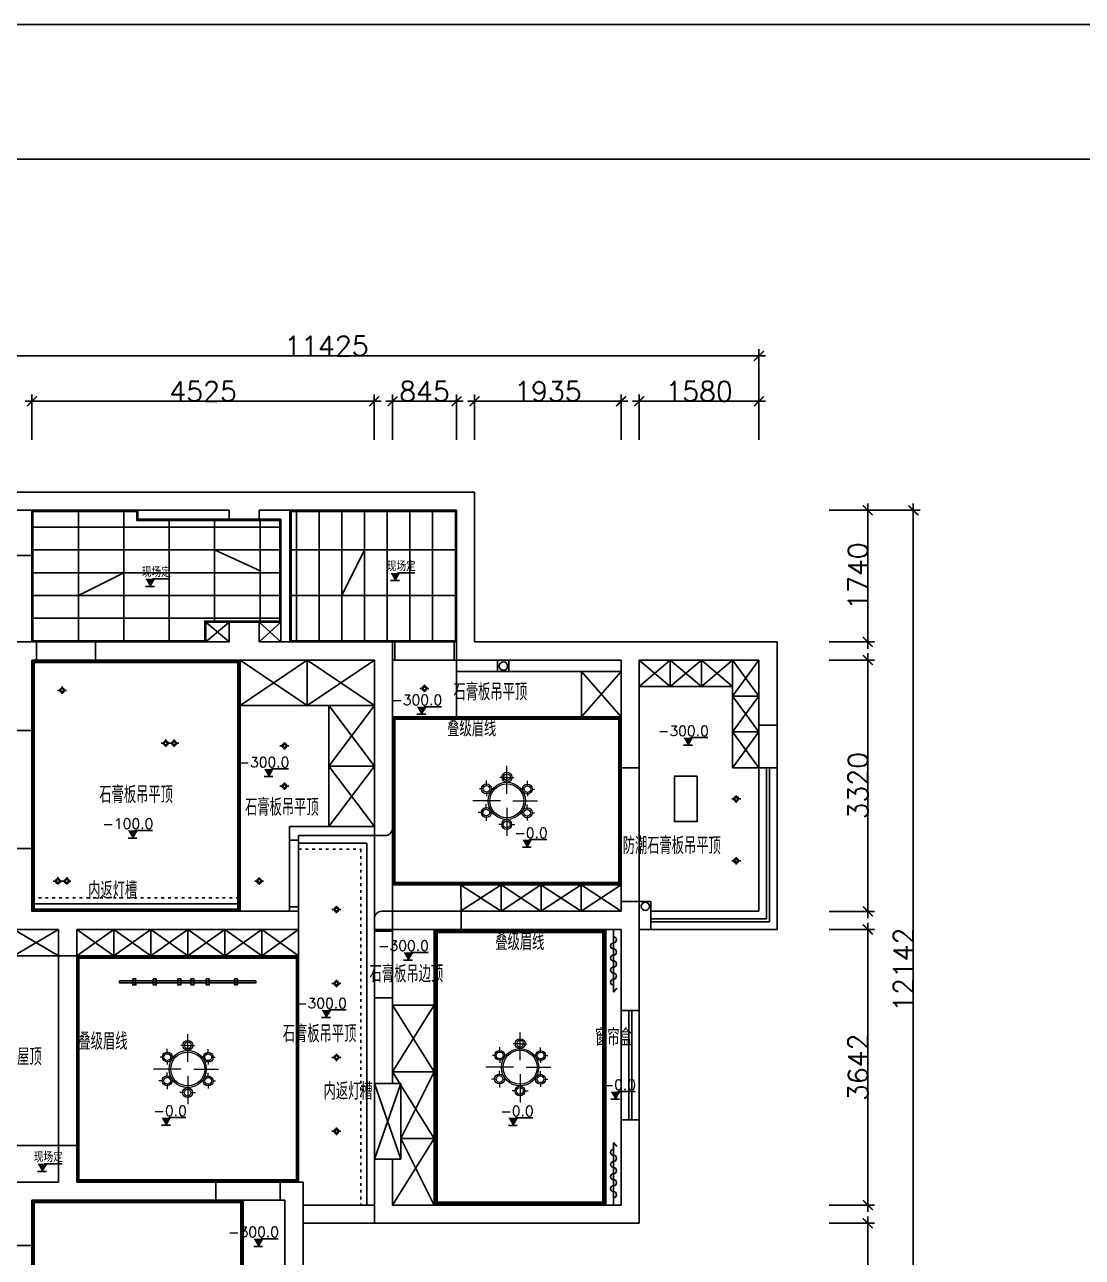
# Model space of a CAD drawing. Header units: millimetres. Extents: x -2231407 to 1513712, y -2704583 to 257.
# Drawn here: x 683270 to 697244, y -1352248 to -1335959 of the extents above; entities that cross this region are included whole.
import ezdxf

# ---------------------------------------------------------------- set-up
doc = ezdxf.new("R2010")
doc.units = ezdxf.units.MM
doc.linetypes.add('ACAD_ISO03W100', pattern=[30, 12, -18])
for name, color, linetype in [('14吊顶线', 4, 'Continuous'), ('16开关插座', 4, 'Continuous'), ('IBS-Refe', 50, 'Continuous')]:
    doc.layers.add(name, color=color, linetype=linetype)
doc.layers.add('填充总', color=251, linetype='Continuous', lineweight=5)
doc.layers.add('家具外线总', color=9, linetype='Continuous', lineweight=18)
doc.styles.get("Standard").update_dxf_attribs({"font": 'txt', "bigfont": 'gbcbig.shx'})
doc.styles.add('说明文字', font='', dxfattribs={"width": 0.75})
doc.styles.get('说明文字').set_extended_font_data('SimSun')
doc.dimstyles.new('1--100', dxfattribs={"dimscale": 100, "dimtxt": 2.5, "dimasz": 0.8, "dimexe": 1, "dimexo": 0.1, "dimgap": 1, "dimtad": 3, "dimdec": 4, "dimrnd": 5, "dimzin": 0, "dimdsep": 46, "dimtxsty": '说明文字', "dimblk": 'ARCHTICK', "dimcen": 0.13, "dimazin": 0, "dimtfac": 1, "dimtdec": 4, "dimtix": 1, "dimtmove": 2, "dimatfit": 3, "dimldrblk": '0定义箭头', "dimfxl": 5, "dimfxlon": 1, "dimtvp": 1, "dimtolj": 1, "dimtzin": 0, "dimarcsym": 0})
doc.dimstyles.new('ISO-25$0', dxfattribs={"dimscale": 0, "dimtxt": 60, "dimasz": 30, "dimexe": 15, "dimexo": 15, "dimtad": 1, "dimdec": 4, "dimlunit": 6, "dimtxsty": 'Standard', "dimblk": 'ARCHTICK', "dimblk1": 'ARCHTICK', "dimblk2": 'ARCHTICK', "dimsah": 1, "dimcen": 3, "dimdle": 3, "dimse2": 1, "dimsd2": 1, "dimadec": 0, "dimazin": 0, "dimtfac": 1, "dimtdec": 4, "dimtmove": 0, "dimatfit": 3, "dimldrblk": 'DOT', "dimfxl": 1, "dimtolj": 1, "dimtzin": 0, "dimarcsym": 0})

# ---------------------------------------------------------------- blocks, each defined once
blk = doc.blocks.new('_ArchTick')
at = {"color": 0, "linetype": 'ByBlock', "const_width": 0.15}
blk.add_lwpolyline([(-0.5, -0.5), (0.5, 0.5)], dxfattribs=at)
blk = doc.blocks.new('*D357')
at = {"color": 250, "lineweight": -2}
for p, q in [((683365, -1341446), (683365, -1340846)), ((687890, -1341446), (687890, -1340846)), ((683275, -1340936), (687980, -1340936))]:
    blk.add_line(p, q, dxfattribs=at)
at = {"layer": 'Defpoints', "color": 0}
for p in [(687890, -1340936), (683365, -1341536), (687890, -1341536)]:
    blk.add_point(p, dxfattribs=at)
at = {"color": 250, "lineweight": -2, "xscale": 130, "yscale": 130, "zscale": 130, "rotation": 180}
blk.add_blockref('_ArchTick', (683365, -1340936), dxfattribs=at)
at = {"color": 250, "lineweight": -2, "xscale": 130, "yscale": 130, "zscale": 130}
blk.add_blockref('_ArchTick', (687890, -1340936), dxfattribs=at)
at = {"color": 0, "insert": (685628, -1340805), "char_height": 260, "attachment_point": 5}
blk.add_mtext('4525', dxfattribs=at)
blk = doc.blocks.new('*D358')
at = {"color": 250, "lineweight": -2}
for p, q in [((688130, -1341446), (688130, -1340846)), ((688975, -1341446), (688975, -1340846)), ((688040, -1340936), (689065, -1340936))]:
    blk.add_line(p, q, dxfattribs=at)
at = {"layer": 'Defpoints', "color": 0}
for p in [(688975, -1340936), (688130, -1341536), (688975, -1341536)]:
    blk.add_point(p, dxfattribs=at)
at = {"color": 250, "lineweight": -2, "xscale": 130, "yscale": 130, "zscale": 130, "rotation": 180}
blk.add_blockref('_ArchTick', (688130, -1340936), dxfattribs=at)
at = {"color": 250, "lineweight": -2, "xscale": 130, "yscale": 130, "zscale": 130}
blk.add_blockref('_ArchTick', (688975, -1340936), dxfattribs=at)
at = {"color": 0, "insert": (688553, -1340805), "char_height": 260, "attachment_point": 5}
blk.add_mtext('845', dxfattribs=at)
blk = doc.blocks.new('*D359')
at = {"color": 250, "lineweight": -2}
for p, q in [((689215, -1341446), (689215, -1340846)), ((691150, -1341446), (691150, -1340846)), ((689125, -1340936), (691240, -1340936))]:
    blk.add_line(p, q, dxfattribs=at)
at = {"layer": 'Defpoints', "color": 0}
for p in [(691150, -1340936), (689215, -1341536), (691150, -1341536)]:
    blk.add_point(p, dxfattribs=at)
at = {"color": 250, "lineweight": -2, "xscale": 130, "yscale": 130, "zscale": 130, "rotation": 180}
blk.add_blockref('_ArchTick', (689215, -1340936), dxfattribs=at)
at = {"color": 250, "lineweight": -2, "xscale": 130, "yscale": 130, "zscale": 130}
blk.add_blockref('_ArchTick', (691150, -1340936), dxfattribs=at)
at = {"color": 0, "insert": (690183, -1340805), "char_height": 260, "attachment_point": 5}
blk.add_mtext('1935', dxfattribs=at)
blk = doc.blocks.new('*D360')
at = {"color": 250, "lineweight": -2}
for p, q in [((691390, -1341446), (691390, -1340846)), ((692970, -1341446), (692970, -1340846)), ((691300, -1340936), (693060, -1340936))]:
    blk.add_line(p, q, dxfattribs=at)
at = {"layer": 'Defpoints', "color": 0}
for p in [(692970, -1340936), (691390, -1341536), (692970, -1341536)]:
    blk.add_point(p, dxfattribs=at)
at = {"color": 250, "lineweight": -2, "xscale": 130, "yscale": 130, "zscale": 130, "rotation": 180}
blk.add_blockref('_ArchTick', (691390, -1340936), dxfattribs=at)
at = {"color": 250, "lineweight": -2, "xscale": 130, "yscale": 130, "zscale": 130}
blk.add_blockref('_ArchTick', (692970, -1340936), dxfattribs=at)
at = {"color": 0, "insert": (692180, -1340805), "char_height": 260, "attachment_point": 5}
blk.add_mtext('1580', dxfattribs=at)
blk = doc.blocks.new('*D361')
at = {"color": 250, "lineweight": -2}
for p, q in [((681545, -1340846), (681545, -1340246)), ((692970, -1340846), (692970, -1340246)), ((693060, -1340336), (681455, -1340336))]:
    blk.add_line(p, q, dxfattribs=at)
at = {"layer": 'Defpoints', "color": 0}
for p in [(681545, -1340336), (681545, -1340936), (692970, -1340936)]:
    blk.add_point(p, dxfattribs=at)
at = {"color": 250, "lineweight": -2, "xscale": 130, "yscale": 130, "zscale": 130, "rotation": 180}
blk.add_blockref('_ArchTick', (681545, -1340336), dxfattribs=at)
at = {"color": 250, "lineweight": -2, "xscale": 130, "yscale": 130, "zscale": 130}
blk.add_blockref('_ArchTick', (692970, -1340336), dxfattribs=at)
at = {"color": 0, "insert": (687258, -1340205), "char_height": 260, "attachment_point": 5}
blk.add_mtext('11425', dxfattribs=at)
blk = doc.blocks.new('*D362')
at = {"color": 250, "lineweight": -2}
for p, q in [((693900, -1351798), (694500, -1351798)), ((694410, -1354608), (694410, -1351708)), ((693900, -1354518), (694500, -1354518))]:
    blk.add_line(p, q, dxfattribs=at)
at = {"layer": 'Defpoints', "color": 0}
for p in [(693810, -1351798), (694410, -1351798), (693810, -1354518)]:
    blk.add_point(p, dxfattribs=at)
at = {"color": 250, "lineweight": -2, "xscale": 130, "yscale": 130, "zscale": 130}
for p, rotation in [((694410, -1351798), 90), ((694410, -1354518), 270)]:
    blk.add_blockref('_ArchTick', p, dxfattribs=dict(at, rotation=rotation))
at = {"color": 0, "insert": (694280, -1353158), "char_height": 260, "attachment_point": 5, "rotation": 90}
blk.add_mtext('2720', dxfattribs=at)
blk = doc.blocks.new('*D363')
at = {"color": 250, "lineweight": -2}
for p, q in [((694410, -1351648), (694410, -1347826)), ((693900, -1347916), (694500, -1347916)), ((693900, -1351558), (694500, -1351558))]:
    blk.add_line(p, q, dxfattribs=at)
at = {"layer": 'Defpoints', "color": 0}
for p in [(693810, -1347916), (694410, -1347916), (693810, -1351558)]:
    blk.add_point(p, dxfattribs=at)
at = {"color": 250, "lineweight": -2, "xscale": 130, "yscale": 130, "zscale": 130}
for p, rotation in [((694410, -1347916), 90), ((694410, -1351558), 270)]:
    blk.add_blockref('_ArchTick', p, dxfattribs=dict(at, rotation=rotation))
at = {"color": 0, "insert": (694280, -1349737), "char_height": 260, "attachment_point": 5, "rotation": 90}
blk.add_mtext('3642', dxfattribs=at)
blk = doc.blocks.new('*D364')
at = {"color": 250, "lineweight": -2}
for p, q in [((694410, -1347766), (694410, -1344266)), ((693900, -1344356), (694500, -1344356)), ((693900, -1347676), (694500, -1347676))]:
    blk.add_line(p, q, dxfattribs=at)
at = {"layer": 'Defpoints', "color": 0}
for p in [(693810, -1344356), (694410, -1344356), (693810, -1347676)]:
    blk.add_point(p, dxfattribs=at)
at = {"color": 250, "lineweight": -2, "xscale": 130, "yscale": 130, "zscale": 130}
for p, rotation in [((694410, -1344356), 90), ((694410, -1347676), 270)]:
    blk.add_blockref('_ArchTick', p, dxfattribs=dict(at, rotation=rotation))
at = {"color": 0, "insert": (694280, -1346016), "char_height": 260, "attachment_point": 5, "rotation": 90}
blk.add_mtext('3320', dxfattribs=at)
blk = doc.blocks.new('*D365')
at = {"color": 250, "lineweight": -2}
for p, q in [((694410, -1344206), (694410, -1342286)), ((693900, -1342376), (694500, -1342376)), ((693900, -1344116), (694500, -1344116))]:
    blk.add_line(p, q, dxfattribs=at)
at = {"layer": 'Defpoints', "color": 0}
for p in [(693810, -1342376), (694410, -1342376), (693810, -1344116)]:
    blk.add_point(p, dxfattribs=at)
at = {"color": 250, "lineweight": -2, "xscale": 130, "yscale": 130, "zscale": 130}
for p, rotation in [((694410, -1342376), 90), ((694410, -1344116), 270)]:
    blk.add_blockref('_ArchTick', p, dxfattribs=dict(at, rotation=rotation))
at = {"color": 0, "insert": (694280, -1343246), "char_height": 260, "attachment_point": 5, "rotation": 90}
blk.add_mtext('1740', dxfattribs=at)
blk = doc.blocks.new('*D366')
at = {"color": 250, "lineweight": -2}
for p, q in [((695010, -1342286), (695010, -1354608)), ((694500, -1342376), (695100, -1342376)), ((694500, -1354518), (695100, -1354518))]:
    blk.add_line(p, q, dxfattribs=at)
at = {"layer": 'Defpoints', "color": 0}
for p in [(694410, -1342376), (694410, -1354518), (695010, -1354518)]:
    blk.add_point(p, dxfattribs=at)
at = {"color": 250, "lineweight": -2, "xscale": 130, "yscale": 130, "zscale": 130}
for p, rotation in [((695010, -1342376), 90), ((695010, -1354518), 270)]:
    blk.add_blockref('_ArchTick', p, dxfattribs=dict(at, rotation=rotation))
at = {"color": 0, "insert": (694880, -1348447), "char_height": 260, "attachment_point": 5, "rotation": 90}
blk.add_mtext('12142', dxfattribs=at)
blk = doc.blocks.new('吸顶灯')
at = {"color": 54}
for p, q in [((-2231433, 4041040), (-2231557, 4041040)), ((-2231407, 4041173), (-2231407, 4041066)), ((-2231407, 4041013), (-2231407, 4040914)), ((-2231245, 4041040), (-2231380, 4041040))]:
    blk.add_line(p, q, dxfattribs=at)
for radius in [82.1, 57.5]:
    blk.add_circle((-2231407, 4041040), radius, dxfattribs=at)
blk = doc.blocks.new('A$C147C2E2F')
at = {"layer": '填充总'}
for p, q in [((460, 570), (460, 944)), ((185, 680), (185, 747)), ((460, 791), (366, 791)), ((460, 791), (553, 791)), ((737, 677), (737, 743)), ((139, 635), (90, 635)), ((185, 590), (185, 536)), ((230, 635), (284, 635)), ((691, 632), (638, 632)), ((737, 587), (737, 536)), ((782, 632), (832, 632)), ((373, 474), (0, 474)), ((183, 361), (183, 427)), ((460, 380), (460, 0)), ((543, 474), (874, 474)), ((735, 358), (735, 424)), ((138, 316), (73, 316)), ((183, 271), (183, 203)), ((228, 316), (284, 316)), ((690, 313), (641, 313)), ((735, 268), (735, 210)), ((780, 313), (835, 313)), ((413, 155), (352, 155)), ((503, 155), (567, 155))]:
    blk.add_line(p, q, dxfattribs=at)
for centre, radius in [((461, 793), 45.3), ((185, 635), 45.3), ((460, 474), 229), ((737, 632), 45.3), ((183, 316), 45.3), ((735, 313), 45.3), ((458, 155), 45.3)]:
    blk.add_circle(centre, radius, dxfattribs=at)
at = {"layer": '家具外线总'}
for centre, radius in [((461, 793), 66.9), ((185, 635), 66.9), ((460, 474), 251), ((737, 632), 66.9), ((183, 316), 66.9), ((735, 313), 66.9), ((458, 155), 66.9)]:
    blk.add_circle(centre, radius, dxfattribs=at)
blk = doc.blocks.new('ZCA')
at = {"layer": '14吊顶线', "lineweight": -2}
blk.add_hatch(color=256, dxfattribs=at).paths.add_polyline_path([(620108, 386761), (619992, 386761), (620050, 386660)])
blk.add_line((620108, 386761), (620315, 386761), dxfattribs=at)
blk.add_lwpolyline([(620050, 386660), (620108, 386761), (620092, 386761)], close=True, dxfattribs=at)
blk = doc.blocks.new('*D543')
at = {"color": 1, "lineweight": -2, "ltscale": 3}
for p, q in [((731780, -1347276), (731780, -1347196)), ((731780, -1347276), (731680, -1347276)), ((731780, -1347276), (731780, -1347676)), ((731280, -1347676), (731880, -1347676)), ((731780, -1347676), (731780, -1347756))]:
    blk.add_line(p, q, dxfattribs=at)
at = {"layer": 'Defpoints', "color": 0, "ltscale": 3}
for p in [(731780, -1347276), (-2231407, -1347676), (731780, -1347676)]:
    blk.add_point(p, dxfattribs=at)
at = {"color": 1, "lineweight": -2, "ltscale": 3, "xscale": 80, "yscale": 80, "zscale": 80}
for p, rotation in [((731780, -1347276), 270), ((731780, -1347676), 90)]:
    blk.add_blockref('_ArchTick', p, dxfattribs=dict(at, rotation=rotation))
at = {"color": 2, "ltscale": 3, "insert": (731555, -1347476), "char_height": 250, "attachment_point": 5, "rotation": 90, "style": '说明文字'}
blk.add_mtext('\\A1;400', dxfattribs=at)
blk = doc.blocks.new('0定义箭头')
at = {"layer": 'IBS-Refe', "color": 3}
for p, q in [((-0.37, 0), (-2.13, 0)), ((-1.44, 1.15), (-1.09, 1.44)), ((-1.44, 1.15), (-0.37, 0)), ((-1.44, -1.15), (-0.37, 0)), ((-1.09, 1.44), (0, 0)), ((-1.09, -1.44), (0, 0)), ((-1.44, -1.15), (-1.09, -1.44))]:
    blk.add_line(p, q, dxfattribs=at)
for points in [[(-1.44, 1.15), (-1.09, 1.44), (-0.37, 0), (0, 0)], [(-1.44, -1.15), (-1.09, -1.44), (-0.37, 0), (0, 0)]]:
    blk.add_solid(points, dxfattribs=at)

msp = doc.modelspace()

# ---------------------------------------------------------------- linework, layer by layer
at = {"ltscale": 3}
for p, q in [((683125.32054, -1342135.94222), (689215.32054, -1342135.94222)), ((689215.32054, -1344115.94222), (689215.32054, -1342135.94222)), ((683125.32054, -1342375.94222), (685970.32054, -1342375.94222)), ((685970.32054, -1342495.94222), (685970.32054, -1342375.94222)), ((685970.32054, -1342495.94222), (686370.32054, -1342495.94222)), ((686370.32054, -1342375.94222), (688975.32054, -1342375.94222)), ((686370.32054, -1342495.94222), (686370.32054, -1342375.94222)), ((688975.32054, -1344355.94222), (688975.32054, -1342375.94222)), ((685970.32054, -1343855.94222), (686370.32054, -1343855.94222)), ((685970.32054, -1344115.94222), (685970.32054, -1343855.94222)), ((686370.32054, -1344115.94222), (686370.32054, -1343855.94222)), ((683125.32054, -1344115.94222), (683425.32054, -1344115.94222)), ((683425.32054, -1344355.94222), (683425.32054, -1344115.94222)), ((684205.32054, -1344115.94222), (685970.32054, -1344115.94222)), ((684205.32054, -1344355.94222), (684205.32054, -1344115.94222)), ((686370.32054, -1344115.94222), (688130.32054, -1344115.94222)), ((688130.32054, -1346575.94222), (688130.32054, -1344115.94222)), ((689215.32054, -1344115.94222), (693210.32054, -1344115.94222)), ((693210.32054, -1345215.94222), (693210.32054, -1344115.94222)), ((683365.32054, -1344355.94222), (683425.32054, -1344355.94222)), ((683365.32054, -1345285.94222), (683365.32054, -1344355.94222)), ((684205.32054, -1344355.94222), (687890.32054, -1344355.94222)), ((687890.32054, -1346675.94222), (687890.32054, -1344355.94222)), ((688975.32054, -1344355.94222), (691150.32054, -1344355.94222)), ((691150.32054, -1345780.94222), (691150.32054, -1344355.94222)), ((691390.32054, -1345780.94222), (691390.32054, -1344355.94222)), ((691390.32054, -1344355.94222), (692970.32054, -1344355.94222)), ((692970.32054, -1345215.94222), (692970.32054, -1344355.94222)), ((683125.32054, -1345285.94222), (683365.32054, -1345285.94222)), ((692970.32054, -1345215.94222), (693210.32054, -1345215.94222)), ((691150.32054, -1345780.94222), (691390.32054, -1345780.94222)), ((683125.32054, -1346845.94222), (683365.32054, -1346845.94222)), ((683365.32054, -1347675.94222), (683365.32054, -1346845.94222)), ((691150.32054, -1347545.94222), (691390.32054, -1347545.94222)), ((691150.32054, -1347675.94222), (691150.32054, -1347545.94222)), ((691390.32054, -1348987.94222), (691390.32054, -1347545.94222)), ((683365.32054, -1347675.94222), (686890.32054, -1347675.94222)), ((686890.32054, -1347915.94222), (686890.32054, -1347675.94222)), ((688130.32054, -1347915.94222), (688130.32054, -1347675.94222)), ((689035.32054, -1347675.94222), (691150.32054, -1347675.94222)), ((689035.32054, -1347675.94222), (689035.32054, -1347915.94222)), ((687890.32054, -1347915.94222), (687890.32054, -1347775.94222)), ((683125.32054, -1347915.94222), (683717.84183, -1347915.94222)), ((683717.84183, -1348265.94222), (683717.84183, -1347915.94222)), ((683957.84183, -1348265.94222), (683957.84183, -1347915.94222)), ((683957.84183, -1347915.94222), (686890.32054, -1347915.94222)), ((687890.32054, -1347915.94222), (688130.32054, -1347915.94222)), ((689035.32054, -1347915.94222), (691150.32054, -1347915.94222)), ((691150.32054, -1348987.94222), (691150.32054, -1347915.94222)), ((683717.84183, -1348265.94222), (683957.84183, -1348265.94222)), ((687890.32054, -1349952.94222), (687890.32054, -1348817.94222)), ((687890.32054, -1348817.94222), (688130.32054, -1348817.94222)), ((688130.32054, -1349952.94222), (688130.32054, -1348817.94222)), ((691150.32054, -1348987.94222), (691390.32054, -1348987.94222)), ((691150.32054, -1350432.94222), (691390.32054, -1350432.94222)), ((691150.32054, -1351557.94222), (691150.32054, -1350432.94222)), ((691390.32054, -1351797.94222), (691390.32054, -1350432.94222)), ((683717.84183, -1351252.94222), (683717.84183, -1350770.94222)), ((683717.84183, -1350770.94222), (683957.84183, -1350770.94222)), ((683957.84183, -1351252.94222), (683957.84183, -1350770.94222)), ((687890.32054, -1351797.94222), (687890.32054, -1350952.94222)), ((688130.32054, -1351557.94222), (688130.32054, -1350952.94222)), ((683087.84183, -1351252.94222), (683717.84183, -1351252.94222)), ((683957.84183, -1351252.94222), (685797.84183, -1351252.94222)), ((685797.84183, -1351492.94222), (685797.84183, -1351252.94222)), ((686647.84183, -1351492.94222), (686647.84183, -1351252.94222)), ((686647.84183, -1351252.94222), (686947.84183, -1351252.94222)), ((686947.84183, -1354757.94222), (686947.84183, -1351252.94222)), ((683365.32054, -1351492.94222), (685797.84183, -1351492.94222)), ((683365.32054, -1351492.94222), (683365.32054, -1352092.94222)), ((686647.84183, -1351492.94222), (686707.84183, -1351492.94222)), ((686707.84183, -1354517.94222), (686707.84183, -1351492.94222)), ((688130.32054, -1351557.94222), (691150.32054, -1351557.94222)), ((687890.32054, -1351797.94222), (688130.32054, -1351797.94222)), ((687890.32054, -1351797.94222), (691390.32054, -1351797.94222)), ((683125.32054, -1352092.94222), (683365.32054, -1352092.94222))]:
    msp.add_line(p, q, dxfattribs=at)
at = {"color": 1, "ltscale": 3}
for p, q in [((683365.32054, -1342975.94222), (683365.32054, -1342375.94222)), ((684765.32054, -1342495.94222), (684765.32054, -1342375.94222)), ((685970.32054, -1342495.94222), (684765.32054, -1342495.94222)), ((686370.32054, -1342495.94222), (686655.32054, -1342495.94222)), ((686655.32054, -1344115.94222), (686655.32054, -1342495.94222)), ((686775.32054, -1344115.94222), (686775.32054, -1342375.94222)), ((683365.32054, -1342975.94222), (683125.32054, -1342975.94222)), ((688130.32054, -1344115.94222), (688162.82054, -1344115.94222)), ((688162.82054, -1344355.94222), (688162.82054, -1344115.94222)), ((688942.82054, -1344355.94222), (688942.82054, -1344115.94222)), ((688942.82054, -1344115.94222), (688975.32054, -1344115.94222)), ((688162.82054, -1344355.94222), (688130.32054, -1344355.94222)), ((688942.82054, -1344355.94222), (688975.32054, -1344355.94222)), ((688975.32054, -1344505.94222), (688975.32054, -1344355.94222)), ((688975.32054, -1344505.94222), (691150.32054, -1344505.94222)), ((692970.32054, -1345215.94222), (692970.32054, -1345780.94222)), ((693210.32054, -1345215.94222), (693210.32054, -1345780.94222)), ((692970.32054, -1345780.94222), (693210.32054, -1345780.94222)), ((686770.32054, -1346735.94222), (686770.32054, -1346555.94222)), ((686770.32054, -1346555.94222), (687890.32054, -1346555.94222)), ((686890.32054, -1346735.94222), (686770.32054, -1346735.94222)), ((686890.32054, -1346735.94222), (686890.32054, -1346675.94222)), ((686890.32054, -1346675.94222), (687890.32054, -1346675.94222)), ((686770.32054, -1347675.94222), (686770.32054, -1347615.94222)), ((686890.32054, -1347615.94222), (686770.32054, -1347615.94222)), ((686890.32054, -1347675.94222), (686890.32054, -1347615.94222)), ((689035.32054, -1347675.94222), (688130.32054, -1347675.94222)), ((687890.32054, -1347937.94222), (687890.32054, -1347915.94222)), ((687890.32054, -1347937.94222), (688130.32054, -1347937.94222)), ((689035.32054, -1347915.94222), (688130.32054, -1347915.94222)), ((688130.32054, -1347937.94222), (688130.32054, -1347915.94222))]:
    msp.add_line(p, q, dxfattribs=at)
at = {"color": 8}
for p, q in [((683980.32054, -1342390.94222), (683980.32054, -1344100.94222)), ((684580.32054, -1342390.94222), (684580.32054, -1344100.94222)), ((685180.32054, -1342510.94222), (685180.32054, -1344100.94222)), ((685780.32054, -1342510.94222), (685780.32054, -1343840.94222)), ((686380.32054, -1342510.94222), (686380.32054, -1343840.94222)), ((686860.32054, -1344100.94222), (686860.32054, -1342390.94222)), ((687160.32054, -1344100.94222), (687160.32054, -1342390.94222)), ((687460.32054, -1344100.94222), (687460.32054, -1342390.94222)), ((687760.32054, -1344100.94222), (687760.32054, -1342390.94222)), ((688060.32054, -1344100.94222), (688060.32054, -1342390.94222)), ((688360.32054, -1344100.94222), (688360.32054, -1342390.94222)), ((688660.32054, -1344100.94222), (688660.32054, -1342390.94222)), ((683380.32054, -1342600.94222), (686640.32054, -1342600.94222)), ((683365.32054, -1344115.94222), (683365.32054, -1342975.94222)), ((683380.32054, -1342900.94222), (686640.32054, -1342900.94222)), ((688960.32054, -1342900.94222), (686790.32054, -1342900.94222)), ((683380.32054, -1343200.94222), (686640.32054, -1343200.94222)), ((683380.32054, -1343500.94222), (686640.32054, -1343500.94222)), ((688960.32054, -1343500.94222), (686790.32054, -1343500.94222)), ((683380.32054, -1343800.94222), (686640.32054, -1343800.94222)), ((685665.32054, -1344115.94222), (685970.32054, -1343855.94222)), ((685665.32054, -1343855.94222), (685970.32054, -1344115.94222)), ((686370.32054, -1344115.94222), (686655.32054, -1343855.94222)), ((686370.32054, -1343855.94222), (686655.32054, -1344115.94222)), ((683425.32054, -1344115.94222), (684205.32054, -1344115.94222)), ((688162.82054, -1344115.94222), (688942.82054, -1344115.94222)), ((683425.32054, -1344355.94222), (684205.32054, -1344355.94222)), ((687002.82054, -1344955.94222), (687002.82054, -1344355.94222)), ((688162.82054, -1344355.94222), (688942.82054, -1344355.94222)), ((691800.32054, -1344705.94222), (691800.32054, -1344355.94222)), ((692210.32054, -1344705.94222), (692210.32054, -1344355.94222)), ((690625.32054, -1345105.94222), (691150.32054, -1344505.94222)), ((690625.32054, -1344505.94222), (691150.32054, -1345105.94222)), ((692620.32054, -1344830.94222), (692970.32054, -1344830.94222)), ((683365.32054, -1345285.94222), (683365.32054, -1346845.94222)), ((692620.32054, -1345305.94222), (692970.32054, -1345305.94222)), ((687290.32054, -1345755.94222), (687890.32054, -1345755.94222)), ((691390.32054, -1345780.94222), (691390.32054, -1347545.94222)), ((692970.32054, -1345780.94222), (692970.32054, -1347675.94222)), ((693210.32054, -1345780.94222), (693210.32054, -1347915.94222)), ((686770.32054, -1346735.94222), (686770.32054, -1347615.94222)), ((686890.32054, -1347615.94222), (686890.32054, -1346735.94222)), ((689564.07054, -1347325.94222), (689564.07054, -1347675.94222)), ((690092.82054, -1347325.94222), (690092.82054, -1347675.94222)), ((690621.57054, -1347325.94222), (690621.57054, -1347675.94222)), ((691542.22701, -1347675.94222), (692970.32054, -1347675.94222)), ((683125.32054, -1348265.94222), (683717.84183, -1347915.94222)), ((683125.32054, -1347915.94222), (683717.84183, -1348265.94222)), ((684446.58828, -1348265.94222), (684446.58828, -1347915.94222)), ((684935.33473, -1348265.94222), (684935.33473, -1347915.94222)), ((685424.08118, -1348265.94222), (685424.08118, -1347915.94222)), ((685912.82764, -1348265.94222), (685912.82764, -1347915.94222)), ((686401.57409, -1348265.94222), (686401.57409, -1347915.94222)), ((687890.32054, -1348817.94222), (687890.32054, -1347937.94222)), ((688130.32054, -1347937.94222), (688130.32054, -1348817.94222)), ((691050.32054, -1348743.11442), (691050.32054, -1347915.94222)), ((691390.32054, -1347915.94222), (693210.32054, -1347915.94222)), ((683717.84183, -1350770.94222), (683717.84183, -1348265.94222)), ((683957.84183, -1348265.94222), (683957.84183, -1350770.94222)), ((691050.32054, -1348743.11442), (691093.48363, -1348690.09097)), ((691150.32054, -1350432.94222), (691150.32054, -1348987.94222)), ((691390.32054, -1348987.94222), (691390.32054, -1350432.94222)), ((688680.32054, -1349797.94222), (688130.32054, -1349797.94222)), ((687890.32054, -1350952.94222), (688240.32054, -1349952.94222)), ((687890.32054, -1349952.94222), (688240.32054, -1350952.94222)), ((688680.32054, -1350677.94222), (688240.32054, -1350677.94222)), ((691050.32054, -1350730.77001), (691050.32054, -1351557.94222)), ((691050.32054, -1350730.77001), (691093.48363, -1350783.79346)), ((685797.84183, -1351252.94222), (686647.84183, -1351252.94222)), ((685797.84183, -1351492.94222), (686647.84183, -1351492.94222)), ((687890.32054, -1351557.94222), (686947.84183, -1351557.94222)), ((687890.32054, -1351797.94222), (686947.84183, -1351797.94222))]:
    msp.add_line(p, q, dxfattribs=at)
at = {"color": 4}
for p, q in [((685780.32054, -1342900.94222), (686380.32054, -1343175.94222)), ((687460.32054, -1343500.94222), (687760.32054, -1342900.94222)), ((683980.32054, -1343500.94222), (684580.32054, -1343200.94222)), ((685970.32054, -1343855.94222), (685665.32054, -1343855.94222)), ((685665.32054, -1343855.94222), (685665.32054, -1344115.94222)), ((686370.32054, -1343855.94222), (686655.32054, -1343855.94222)), ((686115.32054, -1344955.94222), (686115.32054, -1344355.94222)), ((692620.32054, -1345780.94222), (692620.32054, -1344355.94222)), ((688975.32054, -1344505.94222), (688975.32054, -1345105.94222)), ((690625.32054, -1344505.94222), (690625.32054, -1345105.94222)), ((691390.32054, -1344705.94222), (692620.32054, -1344705.94222)), ((686115.32054, -1344955.94222), (687890.32054, -1344955.94222)), ((686115.32054, -1344955.94222), (686115.32054, -1347575.94222)), ((687290.32054, -1346555.94222), (687290.32054, -1344955.94222)), ((690625.32054, -1345105.94222), (691150.32054, -1345105.94222)), ((692970.32054, -1345780.94222), (692620.32054, -1345780.94222)), ((693070.32054, -1345780.94222), (693070.32054, -1347775.94222)), ((693110.32054, -1345780.94222), (693110.32054, -1347815.94222)), ((688130.32054, -1346575.94222), (688130.32054, -1347675.94222)), ((687890.32054, -1347775.94222), (687890.32054, -1346675.94222)), ((686890.32054, -1346775.94222), (687790.32054, -1346775.94222)), ((687790.32054, -1346775.94222), (687790.32054, -1351557.94222)), ((689032.40387, -1347325.94222), (691150.32054, -1347325.94222)), ((689032.40387, -1347325.94222), (689035.32054, -1347675.94222)), ((691150.32054, -1347545.94222), (691150.32054, -1347325.94222)), ((683365.32054, -1347575.94222), (686085.32054, -1347575.94222)), ((691542.22701, -1347775.94222), (693070.32054, -1347775.94222)), ((691542.22701, -1347815.94222), (693110.32054, -1347815.94222)), ((686890.32054, -1347915.94222), (686890.32054, -1348265.94222)), ((688680.32054, -1351557.94222), (688680.32054, -1347915.94222)), ((690950.32054, -1347915.94222), (690950.32054, -1351557.94222)), ((683125.32054, -1348265.94222), (683717.84183, -1348265.94222)), ((683957.84183, -1348265.94222), (686890.32054, -1348265.94222)), ((688130.32054, -1348917.94222), (688680.32054, -1348917.94222)), ((691250.32054, -1350432.94222), (691250.32054, -1348987.94222)), ((691290.32054, -1348987.94222), (691290.32054, -1350432.94222)), ((687890.32054, -1349952.94222), (688240.32054, -1349952.94222)), ((687890.32054, -1350952.94222), (687890.32054, -1349952.94222)), ((688240.32054, -1350952.94222), (688240.32054, -1349952.94222)), ((683717.84183, -1350770.94222), (681745.32054, -1350770.94222)), ((687890.32054, -1350952.94222), (688240.32054, -1350952.94222)), ((686157.84183, -1352392.94222), (686157.84183, -1351492.94222))]:
    msp.add_line(p, q, dxfattribs=at)
at = {"color": 4, "ltscale": 8}
for p, q in [((688221.47223, -1343304.6373), (688104.11946, -1343304.6373)), ((684984.34088, -1343382.13071), (684866.98811, -1343382.13071)), ((688569.81008, -1345072.66175), (688452.45731, -1345072.66175)), ((692091.74405, -1345481.30046), (691974.39128, -1345481.30046)), ((686550.48704, -1345894.85516), (686433.13427, -1345894.85516)), ((684753.16513, -1346707.35796), (684635.81236, -1346707.35796)), ((689963.591, -1346829.33076), (689846.23823, -1346829.33076)), ((688393.93808, -1348319.79877), (688276.58531, -1348319.79877)), ((687310.76915, -1349079.7493), (687193.41638, -1349079.7493)), ((691130.10125, -1350158.37457), (691012.74848, -1350158.37457)), ((685195.56167, -1350502.83856), (685078.2089, -1350502.83856)), ((689777.87361, -1350504.28352), (689660.52084, -1350504.28352)), ((683558.34901, -1351112.0272), (683440.99624, -1351112.0272)), ((686413.28408, -1352102.95016), (686295.93131, -1352102.95016))]:
    msp.add_line(p, q, dxfattribs=at)
at = {"color": 7, "ltscale": 3}
for p, q in [((687890.32054, -1346675.94222), (688030.32054, -1346675.94222)), ((688130.32054, -1347675.94222), (687990.32054, -1347675.94222))]:
    msp.add_line(p, q, dxfattribs=at)
at = {"color": 6, "linetype": 'ACAD_ISO03W100', "ltscale": 3}
for p, q in [((686890.32054, -1346855.94222), (687710.32054, -1346855.94222)), ((687710.32054, -1346855.94222), (687710.32054, -1351557.94222)), ((683365.32054, -1347495.94222), (686085.32054, -1347495.94222))]:
    msp.add_line(p, q, dxfattribs=at)
at = {"color": 7, "ltscale": 3}
for points in [[(492680.32561, -1335959.26675), (818565.58796, -1335959.26675), (818565.58796, -1362077.18379), (492680.32561, -1362077.18379)], [(676905.32054, -1337735.94222), (697610.32054, -1337735.94222), (697610.32054, -1359157.94222), (676905.32054, -1359157.94222)]]:
    msp.add_lwpolyline(points, close=True, dxfattribs=at)
at = {"color": 4}
for points in [[(686640.32054, -1342510.94222), (686370.32054, -1342510.94222), (685970.32054, -1342510.94222), (684750.32054, -1342510.94222), (684750.32054, -1342390.94222), (683380.32054, -1342390.94222), (683380.32054, -1342975.94222), (683380.32054, -1344100.94222), (683425.32054, -1344100.94222), (684205.32054, -1344100.94222), (685650.32054, -1344100.94222), (685650.32054, -1343840.94222), (685970.32054, -1343840.94222), (686370.32054, -1343840.94222), (686640.32054, -1343840.94222)], [(686790.32054, -1344100.94222), (688960.32054, -1344100.94222), (688960.32054, -1342390.94222), (686790.32054, -1342390.94222)], [(683365.32054, -1344355.94222), (686115.32054, -1344355.94222), (686115.32054, -1347675.94222), (683365.32054, -1347675.94222)], [(683395.32054, -1344385.94222), (686085.32054, -1344385.94222), (686085.32054, -1347645.94222), (683395.32054, -1347645.94222)], [(688130.32054, -1345105.94222), (691150.32054, -1345105.94222), (691150.32054, -1347325.94222), (688130.32054, -1347325.94222)], [(688160.32054, -1345135.94222), (691120.32054, -1345135.94222), (691120.32054, -1347295.94222), (688160.32054, -1347295.94222)], [(692155.32054, -1345890.94222), (691855.32054, -1345890.94222), (691855.32054, -1346490.94222), (692155.32054, -1346490.94222)], [(688680.32054, -1351557.94222), (690950.32054, -1351557.94222), (690950.32054, -1347915.94222), (688680.32054, -1347915.94222)], [(688720.32054, -1351517.94222), (690910.32054, -1351517.94222), (690910.32054, -1347955.94222), (688720.32054, -1347955.94222)], [(683957.84183, -1351252.94222), (686890.32054, -1351252.94222), (686890.32054, -1348265.94222), (683957.84183, -1348265.94222)], [(683987.84183, -1351222.94222), (686860.32054, -1351222.94222), (686860.32054, -1348295.94222), (683987.84183, -1348295.94222)], [(684524.08118, -1348595.94222), (686324.08118, -1348595.94222), (686324.08118, -1348620.94222), (684524.08118, -1348620.94222)], [(684699.38846, -1348568.44222), (684699.38846, -1348648.44222), (684739.38846, -1348648.44222), (684739.38846, -1348568.44222)], [(684969.03203, -1348568.44222), (684969.03203, -1348648.44222), (685009.03203, -1348648.44222), (685009.03203, -1348568.44222)], [(685292.6043, -1348568.44222), (685292.6043, -1348648.44222), (685332.6043, -1348648.44222), (685332.6043, -1348568.44222)], [(685466.56465, -1348568.44222), (685466.56465, -1348648.44222), (685506.56465, -1348648.44222), (685506.56465, -1348568.44222)], [(685668.36133, -1348568.44222), (685668.36133, -1348648.44222), (685708.36133, -1348648.44222), (685708.36133, -1348568.44222)], [(686040.63043, -1348566.90445), (686040.63043, -1348646.90445), (686080.63043, -1348646.90445), (686080.63043, -1348566.90445)], [(683365.32054, -1351492.94222), (686157.84183, -1351492.94222), (686157.84183, -1354517.94222), (683365.32054, -1354517.94222)], [(683395.32054, -1351522.94222), (686127.84183, -1351522.94222), (686127.84183, -1354487.94222), (683395.32054, -1354487.94222)]]:
    msp.add_lwpolyline(points, close=True, dxfattribs=at)
at = {"color": 8}
for points in [[(683380.32054, -1344370.94222), (686100.32054, -1344370.94222), (686100.32054, -1347660.94222), (683380.32054, -1347660.94222)], [(688145.32054, -1345120.94222), (691135.32054, -1345120.94222), (691135.32054, -1347310.94222), (688145.32054, -1347310.94222)], [(688700.32054, -1351537.94222), (690930.32054, -1351537.94222), (690930.32054, -1347935.94222), (688700.32054, -1347935.94222)], [(683972.84183, -1351237.94222), (686875.32054, -1351237.94222), (686875.32054, -1348280.94222), (683972.84183, -1348280.94222)], [(683380.32054, -1351507.94222), (686142.84183, -1351507.94222), (686142.84183, -1354502.94222), (683380.32054, -1354502.94222)]]:
    msp.add_lwpolyline(points, close=True, dxfattribs=at)
for points in [[(686115.32054, -1344955.94222), (687002.82054, -1344355.94222), (687890.32054, -1344955.94222)], [(686115.32054, -1344355.94222), (687002.82054, -1344955.94222), (687890.32054, -1344355.94222)], [(691390.32054, -1344705.94222), (691800.32054, -1344355.94222), (692210.32054, -1344705.94222), (692620.32054, -1344355.94222)], [(691390.32054, -1344355.94222), (691800.32054, -1344705.94222), (692210.32054, -1344355.94222), (692620.32054, -1344705.94222)], [(692620.32054, -1344355.94222), (692970.32054, -1344830.94222), (692620.32054, -1345305.94222), (692970.32054, -1345780.94222)], [(692970.32054, -1344355.94222), (692620.32054, -1344830.94222), (692970.32054, -1345305.94222), (692620.32054, -1345780.94222)], [(687290.32054, -1344955.94222), (687890.32054, -1345755.94222), (687290.32054, -1346555.94222)], [(687890.32054, -1344955.94222), (687290.32054, -1345755.94222), (687890.32054, -1346555.94222)], [(689030.32054, -1347325.94222), (689564.07054, -1347675.94222), (690090.32054, -1347325.94222), (690621.57054, -1347675.94222), (691150.32054, -1347325.94222)], [(689030.32054, -1347675.94222), (689564.07054, -1347325.94222), (690090.32054, -1347675.94222), (690621.57054, -1347325.94222), (691150.32054, -1347675.94222)], [(683957.84183, -1348265.94222), (684446.58828, -1347915.94222), (684935.33473, -1348265.94222), (685424.08118, -1347915.94222), (685912.82764, -1348265.94222), (686401.57409, -1347915.94222), (686890.32054, -1348265.94222)], [(683957.84183, -1347915.94222), (684446.58828, -1348265.94222), (684935.33473, -1347915.94222), (685424.08118, -1348265.94222), (685912.82764, -1347915.94222), (686401.57409, -1348265.94222), (686890.32054, -1347915.94222)], [(688130.32054, -1348917.94222), (688680.32054, -1349797.94222), (688240.32054, -1350677.94222), (688680.32054, -1351557.94222)], [(688680.32054, -1348917.94222), (688130.32054, -1349797.94222), (688680.32054, -1350677.94222), (688130.32054, -1351557.94222)]]:
    msp.add_lwpolyline(points, dxfattribs=at)
at = {"color": 1, "ltscale": 3}
for points in [[(689515.32054, -1344505.94222), (689665.32054, -1344505.94222), (689665.32054, -1344355.94222), (689515.32054, -1344355.94222)], [(691390.32054, -1347545.94222), (691542.22701, -1347545.94222), (691542.22701, -1347915.94222), (691390.32054, -1347915.94222)]]:
    msp.add_lwpolyline(points, close=True, dxfattribs=at)
for centre in [(689595.32054, -1344435.94222), (691470.32054, -1347610.60239)]:
    msp.add_circle(centre, 55, dxfattribs=at)
at = {"color": 7, "ltscale": 3}
for centre, start, end in [((688030.32054, -1346575.94222), 270, 0), ((687990.32054, -1347775.94222), 90, 180)]:
    msp.add_arc(centre, 100, start, end, dxfattribs=at)
at = {"color": 8}
for centre, start, end in [((691050.32054, -1348052.39636), 270, 90), ((691050.32054, -1348132.39636), 90, 270), ((691050.32054, -1348212.39636), 270, 90), ((691050.32054, -1348292.39636), 90, 270), ((691050.32054, -1348372.39636), 270, 90), ((691050.32054, -1348452.39636), 90, 270), ((691050.32054, -1348532.39636), 270, 90), ((691050.32054, -1348612.39636), 90, 270), ((691050.32054, -1350861.48807), 90, 270), ((691050.32054, -1351021.48807), 90, 270), ((691050.32054, -1350941.48807), 270, 90), ((691050.32054, -1351181.48807), 90, 270), ((691050.32054, -1351101.48807), 270, 90), ((691050.32054, -1351341.48807), 90, 270), ((691050.32054, -1351261.48807), 270, 90), ((691050.32054, -1351421.48807), 270, 90)]:
    msp.add_arc(centre, 40, start, end, dxfattribs=at)

# ---------------------------------------------------------------- block references
at = {"yscale": 0.375, "zscale": 0.375}
for p, xscale in [((-153012.06955, -2860145.79973), -0.375), ((-151643.53886, -2860845.8872, 0.01039), -0.375), ((1522023.98921, -2860845.8872, 0.01039), 0.375), ((1529447.87074, -2862398.54834), 0.375), ((-153068.4435, -2862665.79973), -0.375), ((-152951.41392, -2862665.79973), -0.375)]:
    msp.add_blockref('吸顶灯', p, dxfattribs=dict(at, xscale=xscale))
at = {"yscale": 0.375, "zscale": 0.375, "rotation": 180}
for p, xscale in [((-148224.72967, 170658.9153), 0.375), ((-150074.82503, 169900.57595, 0.00346), 0.375), ((-150074.82503, 169367.2366, 0.00693), 0.375), ((1529447.87074, 169198.9153), -0.375), ((-150407.22967, 168113.9153), 0.375), ((-149387.22967, 167737.5153), 0.375), ((-149387.22967, 166761.1153), 0.375), ((-149387.22967, 165784.7153), 0.375), ((-149387.22967, 164808.3153), 0.375)]:
    msp.add_blockref('吸顶灯', p, dxfattribs=dict(at, xscale=xscale))
at = {"layer": '16开关插座', "lineweight": -2}
for p in [(64875.00845, -1730042.13071), (68112.1398, -1729964.6373), (68460.47764, -1731732.66175), (71982.41162, -1732141.30046), (66441.15461, -1732554.85516), (64643.83269, -1733367.35796), (69854.25856, -1733489.33076), (68284.60565, -1734979.79877), (67201.43672, -1735739.7493), (71020.76882, -1736818.37457), (65086.22924, -1737162.83856), (69668.54117, -1737164.28352), (63449.01657, -1737772.0272), (66303.95165, -1738762.95016)]:
    msp.add_blockref('ZCA', p, dxfattribs=at)
at = {"layer": '家具外线总', "xscale": 0.9800000000162981, "yscale": 0.9800000000162981, "zscale": 0.9799999999999999}
for p in [(689189.75921, -1346680.4759), (684973.51986, -1350223.9759), (689364.75921, -1350201.4759)]:
    msp.add_blockref('A$C147C2E2F', p, dxfattribs=at)

# ---------------------------------------------------------------- texts
at = {"color": 1, "char_height": 135, "attachment_point": 3}
for s, insert in [('\\pt405;{\\C4; 现场定}', (685201.43368, -1343124.31824)), ('\\pt405;{\\C4; 现场定}', (688438.56503, -1343046.82483)), ('\\pt405;{\\C4; -300.0}', (688786.90288, -1344814.84928)), ('\\pt405;{\\C4; -300.0}', (692308.83685, -1345223.48799)), ('\\pt405;{\\C4; -300.0}', (686767.57984, -1345637.04268)), ('\\pt405;{\\C4; -100.0}', (684970.25793, -1346449.54549)), ('\\pt405;{\\C4; -0.0}', (690180.6838, -1346571.51829)), ('\\pt405;{\\C4; -300.0}', (688611.03088, -1348061.9863)), ('\\pt405;{\\C4; -300.0}', (687527.86195, -1348821.93682)), ('\\pt405;{\\C4; -0.0}', (691347.19405, -1349900.5621)), ('\\pt405;{\\C4; -0.0}', (685412.65447, -1350245.02609)), ('\\pt405;{\\C4; -0.0}', (689994.96641, -1350246.47104)), ('\\pt405;{\\C4; 现场定}', (683775.44181, -1350854.21472)), ('\\pt405;{\\C4; -300.0}', (686630.37688, -1351845.13769))]:
    msp.add_mtext_dynamic_manual_height_columns(s, width=1001.9018074, gutter_width=12.5, heights=[0], dxfattribs=dict(at, insert=insert))
at = {"color": 1, "char_height": 225, "width": 1402.1301065, "attachment_point": 9}
for s, insert in [('{\\C252;石膏板吊平顶}', (689908.77666, -1344889.71492)), ('{\\C252;叠级眉线}', (689500.73228, -1345366.31501)), ('{\\C252;石膏板吊平顶}', (685229.02107, -1346246.92742)), ('{\\C252;石膏板吊平顶}', (687154.4884, -1346413.66813)), ('{\\C252;防潮石膏板吊平顶}', (692466.83286, -1346920.68923)), ('{\\C252;内返灯槽}', (684757.04422, -1347512.48073)), ('{\\C252;叠级眉线}', (690135.93739, -1348190.78786)), ('{\\C252;石膏板吊边顶}', (688799.65187, -1348615.45508)), ('{\\C252;石膏板吊平顶}', (687652.66059, -1349406.39355)), ('{\\C252;窗帘盒}', (691292.40273, -1349452.75205)), ('{\\C252;叠级眉线}', (684628.83652, -1349507.73598)), ('{\\C252;坡屋顶}', (683494.82435, -1349711.03445)), ('{\\C252;内返灯槽}', (687867.83884, -1350166.86237))]:
    msp.add_mtext(s, dxfattribs=dict(at, insert=insert))

# ---------------------------------------------------------------- dimensions: what is measured, and where the dimension line sits
for base, p1, p2, picture, middle in [((681545.32054, -1340335.94222), (692970.32054, -1340935.94222), (681545.32054, -1340935.94222), '*D361', (687257.82054, -1340205.31722)), ((687890.32054, -1340935.94222), (683365.32054, -1341535.94222), (687890.32054, -1341535.94222), '*D357', (685627.82054, -1340805.31722)), ((688975.32054, -1340935.94222), (688130.32054, -1341535.94222), (688975.32054, -1341535.94222), '*D358', (688552.82054, -1340805.31722)), ((691150.32054, -1340935.94222), (689215.32054, -1341535.94222), (691150.32054, -1341535.94222), '*D359', (690182.82054, -1340805.31722)), ((692970.32054, -1340935.94222), (691390.32054, -1341535.94222), (692970.32054, -1341535.94222), '*D360', (692180.32054, -1340805.31722))]:
    dim = msp.add_linear_dim(base=base, p1=p1, p2=p2, dimstyle='ISO-25$0', override={"dimscale": 1, "dimtxt": 260, "dimasz": 130, "dimexe": 90, "dimexo": 90, "dimdec": 0, "dimlunit": 2, "dimsah": 0, "dimcen": 2.5, "dimdle": 90, "dimse2": 0, "dimsd2": 0, "dimtdec": 0, "dimldrblk": 'ArchTick', "dimtolj": 0, "dimtzin": 8})
    dim.commit()
    dim.dimension.update_dxf_attribs({"geometry": picture, "text_midpoint": middle})
for base, p1, p2, picture, middle in [((694410.32054, -1342375.94222), (693810.32054, -1344115.94222), (693810.32054, -1342375.94222), '*D365', (694279.69554, -1343245.94222)), ((695010.32054, -1354517.94222), (694410.32054, -1342375.94222), (694410.32054, -1354517.94222), '*D366', (694879.69554, -1348446.94222)), ((694410.32054, -1344355.94222), (693810.32054, -1347675.94222), (693810.32054, -1344355.94222), '*D364', (694279.69554, -1346015.94222)), ((694410.32054, -1347915.94222), (693810.32054, -1351557.94222), (693810.32054, -1347915.94222), '*D363', (694279.69554, -1349736.94222)), ((694410.32054, -1351797.94222), (693810.32054, -1354517.94222), (693810.32054, -1351797.94222), '*D362', (694279.69554, -1353157.94222))]:
    dim = msp.add_linear_dim(base=base, p1=p1, p2=p2, angle=90, dimstyle='ISO-25$0', override={"dimscale": 1, "dimtxt": 260, "dimasz": 130, "dimexe": 90, "dimexo": 90, "dimdec": 0, "dimlunit": 2, "dimsah": 0, "dimcen": 2.5, "dimdle": 90, "dimse2": 0, "dimsd2": 0, "dimtdec": 0, "dimldrblk": 'ArchTick', "dimtolj": 0, "dimtzin": 8})
    dim.commit()
    dim.dimension.update_dxf_attribs({"geometry": picture, "text_midpoint": middle})
at = {"color": 1, "ltscale": 3}
dim = msp.add_linear_dim(base=(731780.32054, -1347675.94222), p1=(731780.32054, -1347275.94222), p2=(-2231406.80054, -1347675.94222), angle=90, dimstyle='1--100', override={"dimarcsym": 1}, dxfattribs=at)
dim.commit()
dim.dimension.update_dxf_attribs({"geometry": '*D543', "text_midpoint": (731555.32054, -1347475.94222)})

doc.saveas('drawing.dxf')
